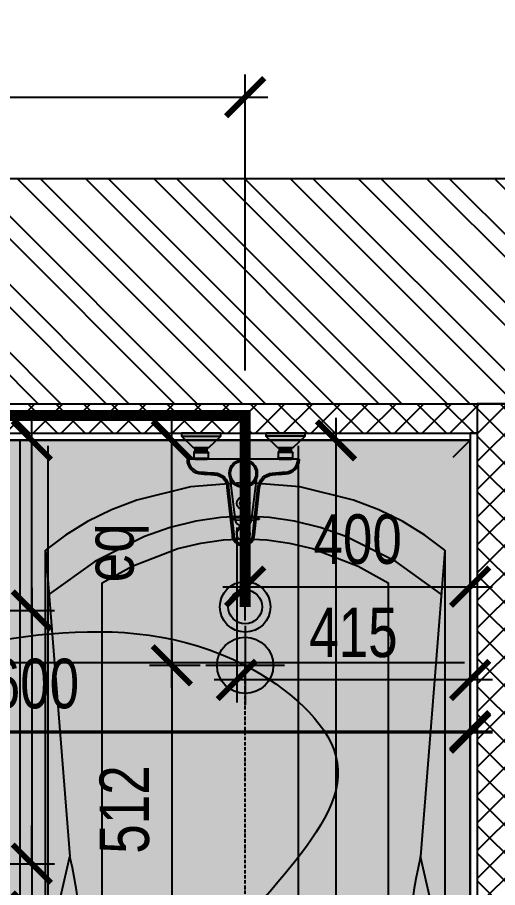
# Model space of a CAD drawing. Header units: metres. Extents: x -577923 to -19598, y 119734 to 247764.
# Drawn here: x -545257 to -544403, y 191328 to 192875 of the extents above; entities that cross this region are included whole.
import ezdxf

# ---------------------------------------------------------------- set-up
doc = ezdxf.new("R2010")
doc.units = ezdxf.units.M
doc.linetypes.add('ACAD_ISO10W100', pattern=[18, 12, -3, 0, -3])
for name, color, linetype in [('ceiling', 232, 'Continuous'), ('ceiling dim', 4, 'Continuous'), ('dim', 4, 'Continuous'), ('electricity', 61, 'Continuous'), ('floor', 172, 'Continuous'), ('floor hatch', 252, 'Continuous'), ('Gypsum_wall', 3, 'Continuous'), ('light', 230, 'Continuous'), ('sanit', 7, 'Continuous'), ('Sanitari', 144, 'Continuous'), ('wall', 5, 'Continuous')]:
    doc.layers.add(name, color=color, linetype=linetype)
doc.styles.add('KOTE', font='romrust.shx', dxfattribs={"width": 0.8})
doc.dimstyles.new('scale 40', dxfattribs={"dimscale": 40, "dimtxt": 2.2, "dimasz": 1.7, "dimexe": 1, "dimexo": 2, "dimgap": 1, "dimtad": 1, "dimdec": 0, "dimzin": 9, "dimdsep": 46, "dimtxsty": 'KOTE', "dimblk": 'ARCHTICK', "dimcen": 0, "dimdle": 1, "dimclrd": 4, "dimclre": 4, "dimclrt": 3, "dimadec": 0, "dimazin": 0, "dimtfac": 0.6666666666666667, "dimtdec": 0, "dimtix": 1, "dimtmove": 2, "dimatfit": 0, "dimfxl": 1, "dimtvp": 1, "dimtolj": 1, "dimarcsym": 0})
pattern_1 = [(45, (0, 0), (-24.69570433294017, 24.69570433294017), []), (135, (0, 0), (-24.69570433294017, -24.69570433294017), [])]

# ---------------------------------------------------------------- blocks, each defined once
blk = doc.blocks.new('Hansgrohe top')
h = blk.add_hatch(color=254)
edge = h.paths.add_edge_path()
edge.add_line((7.275957614183426e-12, -46.00000000001455), (-63.99999999999272, -46.00000000001455))
edge.add_line((-63.99999999999272, -46.00000000001455), (-61.99999999999272, -44.00000000001455))
edge.add_line((-61.99999999999272, -44.00000000001455), (-61.99999999999272, -34.00000000001455))
edge.add_line((-61.99999999999272, -34.00000000001455), (-63.99999999999272, -32.00000000001455))
edge.add_line((-63.99999999999272, -32.00000000001455), (-63.99999999999272, -25.00000000001455))
edge.add_line((-63.99999999999272, -25.00000000001455), (-60.99999999999272, -25.00000000001455))
edge.add_line((-60.99999999999272, -25.00000000001455), (-39.99999999999272, -5.000000000014552))
edge.add_line((-39.99999999999272, -5.000000000014552), (-39.99999999999272, -1.455191522836685e-11))
edge.add_line((-39.99999999999272, -1.455191522836685e-11), (-109.9999999999927, -1.455191522836685e-11))
edge.add_line((-109.9999999999927, -1.455191522836685e-11), (-109.9999999999927, -5.000000000014552))
edge.add_line((-109.9999999999927, -5.000000000014552), (-88.99999999999272, -25.00000000001455))
edge.add_line((-88.99999999999272, -25.00000000001455), (-85.99999999998545, -25.0000000000291))
edge.add_line((-85.99999999998545, -25.0000000000291), (-85.99999999999272, -32.00000000001455))
edge.add_line((-85.99999999999272, -32.00000000001455), (-87.99999999999272, -34.00000000001455))
edge.add_line((-87.99999999999272, -34.00000000001455), (-87.99999999999272, -44.00000000001455))
edge.add_line((-87.99999999999272, -44.00000000001455), (-85.99999999999272, -46.00000000001455))
edge.add_line((-85.99999999999272, -46.00000000001455), (-98.99999999999272, -46.00000000001455))
edge.add_line((-98.99999999999272, -46.00000000001455), (-99.99999999999272, -47.00000000001455))
edge.add_arc((-75.00061614810693, -47.00061614812876), 24.99938385947875, 179.9985878577368, 270.0014121422632)
edge.add_arc((-503.9137034248815, -6403.746986705652), 6346.257705816994, 85.91654137337918, 86.12469372123053, ccw=False)
edge.add_arc((-52.00070323576074, -96.60070323577384), 23.00070324650401, 0.0017517916843985404, 89.99824820831572, ccw=False)
edge.add_line((-29.00000000000728, -96.60000000002037), (-19.99999999999272, -180.3147000000172))
edge.add_arc((7.275957614183426e-12, -179.9974448881258), 20.00251611188006, 180.9087927265302, 359.0912072734698)
edge.add_line((20.00000000000728, -180.3147000000172), (28.99999999999272, -96.60000000002037))
edge.add_arc((54.7705391308416, -99.37053913086925), 25.91903883577047, 96.136186491469, 173.8638135085309, ccw=False)
edge.add_arc((465.703780028883, -5854.479337897836), 5795.663614888641, 93.86541892116912, 94.09334598421111, ccw=False)
edge.add_arc((74.17833585395175, -46.17833585379643), 25.83473381416963, 271.8225784139141, 358.1774215854022)
edge.add_line((100.0000000001601, -47.00000000016007), (99.00000000000728, -46.00000000001455))
edge.add_line((99.00000000000728, -46.00000000001455), (86.00000000000728, -46.00000000001455))
edge.add_line((86.00000000000728, -46.00000000001455), (88.00000000000728, -44.00000000001455))
edge.add_line((88.00000000000728, -44.00000000001455), (88.00000000000728, -34.00000000001455))
edge.add_line((88.00000000000728, -34.00000000001455), (86.00000000000728, -32.00000000001455))
edge.add_line((86.00000000000728, -32.00000000001455), (86.00000000000728, -25.00000000001455))
edge.add_line((86.00000000000728, -25.00000000001455), (89.00000000000728, -25.00000000001455))
edge.add_line((89.00000000000728, -25.00000000001455), (109.9999999999927, -4.999999999985448))
edge.add_line((109.9999999999927, -4.999999999985448), (110.0000000000073, -1.455191522836685e-11))
edge.add_line((110.0000000000073, -1.455191522836685e-11), (40.00000000000728, -1.455191522836685e-11))
edge.add_line((40.00000000000728, -1.455191522836685e-11), (40.00000000000728, -5.000000000014552))
edge.add_line((40.00000000000728, -5.000000000014552), (60.99999999999272, -24.99999999998545))
edge.add_line((60.99999999999272, -24.99999999998545), (64.00000000000728, -25.00000000001455))
edge.add_line((64.00000000000728, -25.00000000001455), (64.00000000000728, -32.00000000001455))
edge.add_line((64.00000000000728, -32.00000000001455), (62.00000000000728, -34.00000000001455))
edge.add_line((62.00000000000728, -34.00000000001455), (62.00000000000728, -44.00000000001455))
edge.add_line((62.00000000000728, -44.00000000001455), (64.00000000000728, -46.00000000001455))
edge.add_line((64.00000000000728, -46.00000000001455), (7.275957614183426e-12, -46.00000000001455))
at = {"color": 0}
for p, q in [((-109.9999999999927, -5.000000000014552), (-39.99999999999272, -5.000000000014552)), ((110.0000000000073, -5.000000000014552), (40.00000000000728, -5.000000000014552)), ((-85.99999999998545, -25.0000000000291), (-63.99999999999272, -25.0000000000291)), ((-85.59999999999127, -32.00000000001455), (-85.59999999999127, -25.00000000001455, 26.2)), ((-84.49999999999272, -32.00000000001455), (-84.49999999999272, -25.00000000001455, 26.2)), ((-82.79999999998836, -32.00000000001455), (-82.79999999998836, -25.00000000001455, 26.2)), ((-80.49999999999272, -32.00000000001455), (-80.49999999999272, -25.00000000001455, 26.2)), ((-77.79999999998836, -32.00000000001455), (-77.79999999998836, -25.00000000001455, 26.2)), ((-74.99999999999272, -32.00000000005821), (-74.99999999999272, -25.00000000005821, 26.2)), ((-72.20000000001164, -32.00000000001455), (-72.20000000001164, -25.00000000001455, 26.2)), ((-69.50000000000728, -32.00000000001455), (-69.50000000000728, -25.00000000001455, 26.2)), ((-67.20000000001164, -32.00000000001455), (-67.20000000001164, -25.00000000001455, 26.2)), ((-65.50000000000728, -32.00000000001455), (-65.50000000000728, -25.00000000001455, 26.2)), ((-64.40000000000873, -32.00000000001455), (-64.40000000000873, -25.00000000001455, 26.2)), ((64.00000000000728, -25.00000000001455), (86.00000000000728, -25.00000000001455)), ((64.40000000000873, -32.00000000001455), (64.40000000000873, -25.00000000001455, 26.2)), ((65.50000000000728, -32.00000000001455), (65.50000000000728, -25.00000000001455, 26.2)), ((67.20000000001164, -32.00000000001455), (67.20000000001164, -25.00000000001455, 26.2)), ((69.50000000000728, -32.00000000001455), (69.50000000000728, -25.00000000001455, 26.2)), ((72.20000000001164, -32.00000000001455), (72.20000000001164, -25.00000000001455, 26.2)), ((74.99999999999272, -32.00000000005821), (74.99999999999272, -25.00000000005821, 26.2)), ((77.79999999998836, -32.00000000001455), (77.79999999998836, -25.00000000001455, 26.2)), ((80.49999999999272, -32.00000000001455), (80.49999999999272, -25.00000000001455, 26.2)), ((82.79999999998836, -32.00000000001455), (82.79999999998836, -25.00000000001455, 26.2)), ((84.49999999999272, -32.00000000001455), (84.49999999999272, -25.00000000001455, 26.2)), ((85.59999999999127, -32.00000000001455), (85.59999999999127, -25.00000000001455, 26.2)), ((-87.99999999999272, -33.99999999992724), (-61.99999999999272, -33.99999999992724)), ((-87.49999999999272, -33.99999999992724), (-87.99999999999272, -35.8660254037095)), ((-87.49999999999272, -44.00000000001455), (-87.99999999999272, -42.13397459623229)), ((-87.99999999999272, -44.00000000001455), (-61.99999999999272, -44.00000000001455)), ((-85.59999999999127, -32.00000000001455), (-87.49999999998545, -34.00000000001455, 19.31721973305628)), ((-85.59999999999127, -46.00000000001455), (-87.49999999998545, -44.00000000001455, 19.31721973305628)), ((-84.49999999999272, -32.00000000001455), (-86.2999999999738, -34, 15.21100405209363)), ((-84.49999999999272, -46.00000000001455), (-86.2999999999738, -44.0000000000291, 15.21100405209363)), ((-85.99999999999272, -32.00000000001455), (-63.99999999999272, -32.00000000001455)), ((-85.99999999999272, -46.00000000001455), (-63.99999999999272, -46.00000000001455)), ((-82.79999999998836, -32.00000000001455), (-84.19999999998254, -34.00000000001455, 9.476348875375148)), ((-82.79999999998836, -46.00000000001455), (-84.19999999998254, -44.00000000001455, 9.476348875375148)), ((-80.49999999999272, -32.00000000001455), (-81.49999999999272, -34.00000000001455, 9.476263673910275)), ((-80.49999999999272, -46.00000000001455), (-81.49999999999272, -44.00000000001455, 9.476263673910275)), ((-77.79999999998836, -32.00000000001455), (-78.40000000000146, -34.00000000001455, 9.638205168207017)), ((-77.79999999998836, -46.00000000001455), (-78.40000000000146, -44.00000000001455, 9.638205168207017)), ((-74.99999999999272, -32.00000000001455), (-75, -34.00000000001455)), ((-74.99999999999272, -46.00000000001455), (-75, -44.00000000001455)), ((-72.20000000001164, -32.00000000001455), (-71.59999999999854, -34.00000000001455, 9.638205168207017)), ((-72.20000000001164, -46.00000000001455), (-71.59999999999854, -44.00000000001455, 9.638205168207017)), ((-69.50000000000728, -32.00000000001455), (-68.50000000000728, -34.00000000001455, 9.476263673910275)), ((-69.50000000000728, -46.00000000001455), (-68.50000000000728, -44.00000000001455, 9.476263673910275)), ((-67.20000000001164, -32.00000000001455), (-65.80000000001746, -34.00000000001455, 9.476348875375148)), ((-67.20000000001164, -46.00000000001455), (-65.80000000001746, -44.00000000001455, 9.476348875375148)), ((-65.50000000000728, -32.00000000001455), (-63.70000000002619, -34, 15.21100405209363)), ((-65.50000000000728, -46.00000000001455), (-63.70000000002619, -44.0000000000291, 15.21100405209363)), ((-64.40000000000873, -32.00000000001455), (-62.50000000001455, -34.00000000001455, 19.31721973305628)), ((-64.40000000000873, -46.00000000001455), (-62.50000000001455, -44.00000000001455, 19.31721973305628)), ((-62.50000000000728, -33.99999999992724), (-62.00000000000728, -35.8660254037095)), ((-62.50000000000728, -44.00000000001455), (-62.00000000000728, -42.13397459623229)), ((87.99999999999272, -33.99999999992724), (61.99999999999272, -33.99999999992724)), ((62.50000000000728, -33.99999999992724), (62.00000000000728, -35.8660254037095)), ((62.50000000000728, -44.00000000001455), (62.00000000000728, -42.13397459623229)), ((87.99999999999272, -44.00000000001455), (61.99999999999272, -44.00000000001455)), ((64.40000000000873, -32.00000000001455), (62.50000000001455, -34.00000000001455, 19.31721973305628)), ((64.40000000000873, -46.00000000001455), (62.50000000001455, -44.00000000001455, 19.31721973305628)), ((65.50000000000728, -32.00000000001455), (63.70000000002619, -34, 15.21100405209363)), ((65.50000000000728, -46.00000000001455), (63.70000000002619, -44.0000000000291, 15.21100405209363)), ((85.99999999999272, -32.00000000001455), (63.99999999999272, -32.00000000001455)), ((64.00000000000728, -46.00000000001455), (86.00000000000728, -46.00000000001455)), ((67.20000000001164, -32.00000000001455), (65.80000000001746, -34.00000000001455, 9.476348875375148)), ((67.20000000001164, -46.00000000001455), (65.80000000001746, -44.00000000001455, 9.476348875375148)), ((69.50000000000728, -32.00000000001455), (68.50000000000728, -34.00000000001455, 9.476263673910275)), ((69.50000000000728, -46.00000000001455), (68.50000000000728, -44.00000000001455, 9.476263673910275)), ((72.20000000001164, -32.00000000001455), (71.59999999999854, -34.00000000001455, 9.638205168207017)), ((72.20000000001164, -46.00000000001455), (71.59999999999854, -44.00000000001455, 9.638205168207017)), ((74.99999999999272, -32.00000000001455), (75, -34.00000000001455)), ((74.99999999999272, -46.00000000001455), (75, -44.00000000001455)), ((77.79999999998836, -32.00000000001455), (78.40000000000146, -34.00000000001455, 9.638205168207017)), ((77.79999999998836, -46.00000000001455), (78.40000000000146, -44.00000000001455, 9.638205168207017)), ((80.49999999999272, -32.00000000001455), (81.49999999999272, -34.00000000001455, 9.476263673910275)), ((80.49999999999272, -46.00000000001455), (81.49999999999272, -44.00000000001455, 9.476263673910275)), ((82.79999999998836, -32.00000000001455), (84.19999999998254, -34.00000000001455, 9.476348875375148)), ((82.79999999998836, -46.00000000001455), (84.19999999998254, -44.00000000001455, 9.476348875375148)), ((84.49999999999272, -32.00000000001455), (86.2999999999738, -34, 15.21100405209363)), ((84.49999999999272, -46.00000000001455), (86.2999999999738, -44.0000000000291, 15.21100405209363)), ((85.59999999999127, -32.00000000001455), (87.49999999998545, -34.00000000001455, 19.31721973305628)), ((85.59999999999127, -46.00000000001455), (87.49999999998545, -44.00000000001455, 19.31721973305628)), ((87.49999999999272, -33.99999999992724), (87.99999999999272, -35.8660254037095)), ((87.49999999999272, -44.00000000001455), (87.99999999999272, -42.13397459623229))]:
    blk.add_line(p, q, dxfattribs=at)
blk.add_lwpolyline([(7.275957614183426e-12, -46.00000000001455), (-63.99999999999272, -46.00000000001455), (-61.99999999999272, -44.00000000001455), (-61.99999999999272, -34.00000000001455), (-63.99999999999272, -32.00000000001455), (-63.99999999999272, -25.00000000001455), (-60.99999999999272, -25.00000000001455), (-39.99999999999272, -5.000000000014552), (-39.99999999999272, -1.455191522836685e-11), (-109.9999999999927, -1.455191522836685e-11), (-109.9999999999927, -5.000000000014552), (-88.99999999999272, -25.00000000001455), (-85.99999999998545, -25.0000000000291), (-85.99999999999272, -32.00000000001455), (-87.99999999999272, -34.00000000001455), (-87.99999999999272, -44.00000000001455), (-85.99999999999272, -46.00000000001455), (-98.99999999999272, -46.00000000001455), (-99.99999999999272, -47.00000000001455, 0.4142280000509723), (-74.99999999999272, -72.00000000001455, -0.0009082362036731672), (-52.00000000000728, -73.60000000002037, -0.41419565233991), (-29.00000000000728, -96.60000000002037), (-19.99999999999272, -180.3147000000172, 0.9842630499994321), (20.00000000000728, -180.3147000000172), (28.99999999999272, -96.60000000002037, -0.3527816514575568), (51.99999999999272, -73.60000000002037, -0.00099451975400359), (75.00000000000728, -72.00000000001455, 0.3957001059149299), (100.0000000001601, -47.00000000016007), (99.00000000000728, -46.00000000001455), (86.00000000000728, -46.00000000001455), (88.00000000000728, -44.00000000001455), (88.00000000000728, -34.00000000001455), (86.00000000000728, -32.00000000001455), (86.00000000000728, -25.00000000001455), (89.00000000000728, -25.00000000001455), (109.9999999999927, -4.999999999985448), (110.0000000000073, -1.455191522836685e-11), (40.00000000000728, -1.455191522836685e-11), (40.00000000000728, -5.000000000014552), (60.99999999999272, -24.99999999998545), (64.00000000000728, -25.00000000001455), (64.00000000000728, -32.00000000001455), (62.00000000000728, -34.00000000001455), (62.00000000000728, -44.00000000001455), (64.00000000000728, -46.00000000001455), (7.275957614183426e-12, -46.00000000001455)], format="xyb", dxfattribs=at)
at = {"color": 40}
blk.add_lwpolyline([(-96.90895598502539, -46.00000000001455, 0.4309314408558651), (-74.90179522841936, -68.9997780554113, -0.0009082816211545122), (-51.88974572135339, -70.60023674489639, -0.4110919499884113), (-26.00053283258603, -96.43424507806776), (-17.0019537670596, -180.1357280664379, 0.9918997054362307), (17.00195376707416, -180.1357280664379), (26.01718810321472, -96.2793238574668, -0.3533158347341899), (51.73395848485234, -70.61136693894514, -0.000999140394778317), (74.85277982959815, -69.00310734631785, 0.4128896529231647), (96.83806400347385, -46.00000000001455)], format="xyb", dxfattribs=at)
at = {"color": 0, "elevation": 69.34030000000075}
blk.add_lwpolyline([(-23.83989389568887, -78.85224777339317), (-15.09999999998399, -150.1177999999927, 1.022582781447925), (15.10000000000582, -150.1178000000073), (23.82226191326481, -78.99312731302052)], format="xyb", dxfattribs=at)
at = {"color": 0}
for centre, radius in [((7.275957614183426e-12, -71.32500000001164, 69.34030000000075), 25), ((7.275957614183426e-12, -71.32500000001164, 69.34030000000075), 22.5), ((7.275957614183426e-12, -124.3109500000137, 69.3403), 6.18)]:
    blk.add_circle(centre, radius, dxfattribs=at)
at = {"color": 40}
for centre, radius in [((7.275957614183426e-12, -124.3109500000137, 69.3403), 11.5), ((7.275957614183426e-12, -179.1729150000174, 7.670300000000001), 11.71199494054176)]:
    blk.add_circle(centre, radius, dxfattribs=at)
blk.add_arc((3.637978807091713e-11, -177.3022947574354, 7.670316441585335), 12.32055937727815, 336.8457694658383, 203.1542305341617, dxfattribs=at)
blk = doc.blocks.new('_ArchTick')
at = {"color": 0, "linetype": 'ByBlock', "const_width": 0.15}
blk.add_lwpolyline([(-0.5, -0.5), (0.5, 0.5)], dxfattribs=at)
blk = doc.blocks.new('*D616')
at = {"layer": 'Defpoints', "color": 0, "transparency": 16777216}
for p in [(-544451.7299427688, 192123.2734078206), (-546931.780449108, 191823.273407822), (-544451.7299427688, 191603.7154609665)]:
    blk.add_point(p, dxfattribs=at)
at = {"layer": 'dim', "color": 4, "lineweight": -2, "transparency": 16777216}
for p, q in [((-544451.7299427688, 192043.2734078206), (-544451.7299427688, 191563.7154609665)), ((-546931.780449108, 191743.273407822), (-546931.780449108, 191563.7154609665)), ((-546971.780449108, 191603.7154609665), (-544411.7299427688, 191603.7154609665))]:
    blk.add_line(p, q, dxfattribs=at)
at = {"layer": 'dim', "color": 4, "lineweight": -2, "transparency": 16777216, "xscale": 68, "yscale": 68, "zscale": 68, "rotation": 180}
blk.add_blockref('_ArchTick', (-546931.780449108, 191603.7154609665), dxfattribs=at)
at = {"layer": 'dim', "color": 4, "lineweight": -2, "transparency": 16777216, "xscale": 68, "yscale": 68, "zscale": 68}
blk.add_blockref('_ArchTick', (-544451.7299427688, 191603.7154609665), dxfattribs=at)
at = {"layer": 'dim', "color": 3, "transparency": 16777216, "insert": (-545691.7551959384, 191687.7154609665), "char_height": 88, "attachment_point": 5, "style": 'KOTE'}
blk.add_mtext('\\A1;2480', dxfattribs=at)
blk = doc.blocks.new('*D617')
at = {"layer": 'Defpoints', "color": 0, "transparency": 16777216}
for p in [(-544451.7299427688, 192123.2734078206), (-544690.2788492786, 190298.2734078205), (-544451.7299427688, 190298.2734078205)]:
    blk.add_point(p, dxfattribs=at)
at = {"layer": 'dim', "color": 4, "lineweight": -2, "transparency": 16777216}
for p, q in [((-544690.2788492786, 192163.2734078206), (-544690.2788492786, 190258.2734078205)), ((-544531.7299427688, 192123.2734078206), (-544730.2788492786, 192123.2734078206)), ((-544531.7299427688, 190298.2734078205), (-544730.2788492786, 190298.2734078205))]:
    blk.add_line(p, q, dxfattribs=at)
at = {"layer": 'dim', "color": 4, "lineweight": -2, "transparency": 16777216, "xscale": 68, "yscale": 68, "zscale": 68}
for p, rotation in [((-544690.2788492786, 192123.2734078206), 90), ((-544690.2788492786, 190298.2734078205), 270)]:
    blk.add_blockref('_ArchTick', p, dxfattribs=dict(at, rotation=rotation))
at = {"layer": 'dim', "color": 3, "transparency": 16777216, "insert": (-544774.2788492786, 191210.7734078205), "char_height": 88, "attachment_point": 5, "rotation": 90, "style": 'KOTE'}
blk.add_mtext('\\A1;1825', dxfattribs=at)
blk = doc.blocks.new('*D748')
at = {"layer": 'Defpoints', "color": 0, "transparency": 16777216}
for p in [(-546051.7299427688, 191878.5027478204), (-544451.7299427688, 191878.5027478204), (-544451.7299427688, 191606.3890773161)]:
    blk.add_point(p, dxfattribs=at)
at = {"layer": 'sanit', "color": 4, "lineweight": -2, "transparency": 16777216}
for p, q in [((-546051.7299427688, 191798.5027478204), (-546051.7299427688, 191566.3890773161)), ((-544451.7299427688, 191798.5027478204), (-544451.7299427688, 191566.3890773161)), ((-546091.7299427688, 191606.3890773161), (-544411.7299427688, 191606.3890773161))]:
    blk.add_line(p, q, dxfattribs=at)
at = {"layer": 'sanit', "color": 4, "lineweight": -2, "transparency": 16777216, "xscale": 68, "yscale": 68, "zscale": 68, "rotation": 180}
blk.add_blockref('_ArchTick', (-546051.7299427688, 191606.3890773161), dxfattribs=at)
at = {"layer": 'sanit', "color": 4, "lineweight": -2, "transparency": 16777216, "xscale": 68, "yscale": 68, "zscale": 68}
blk.add_blockref('_ArchTick', (-544451.7299427688, 191606.3890773161), dxfattribs=at)
at = {"layer": 'sanit', "color": 3, "transparency": 16777216, "insert": (-545251.7299427688, 191690.3890773161), "char_height": 88, "attachment_point": 5, "style": 'KOTE'}
blk.add_mtext('\\A1;1600', dxfattribs=at)
blk = doc.blocks.new('Ravak sonata 180')
at = {"layer": 'Gypsum_wall', "linetype": 'ByBlock'}
blk.add_hatch(color=254, dxfattribs=at).paths.add_polyline_path([(-1800, -400), (-1800, 400), (0, 400), (0, -400)])
at = {"color": 0}
for p, q in [((-1605, 355), (-195, 355)), ((-195, 355), (-740, 311.8664863476297)), ((-195, -355), (-740, -311.8664863476297)), ((-195, -355), (-1605, -355))]:
    blk.add_line(p, q, dxfattribs=at)
for points in [[(-1800, -400), (-1800, 400), (0, 400), (0, -400), (-1800, -400)], [(-273.7568029824179, -348.7668667217367), (-215.4290008153766, -267.5974019223358), (-171.1130250798305, -178.9166980131122), (-155.2615990517661, -133.3533663671988), (-143.9365556461271, -87.90029475349002), (-137.2061291533755, -43.23881789151346), (-135, 0), (-137.2061291533755, 43.23881789151346), (-143.9365556461271, 87.90029475349002), (-155.2615990517661, 133.3533663671988), (-171.1130250798305, 178.9166980131122), (-215.4290008153766, 267.5974019223358), (-273.7568029824179, 348.7668667217367)], [(-195, -355), (-168.4875922705978, -319.4592799317616), (-144.5568065161351, -280.234599456744), (-123.674127721577, -237.7867621741025), (-106.2313552665291, -192.6947067254223), (-82.72853405727074, -97.3259600995516), (-75, 0), (-82.72853405727074, 97.3259600995516), (-106.2313552665291, 192.6947067254223), (-123.674127721577, 237.7867621741025), (-144.5568065161351, 280.234599456744), (-168.4875922705978, 319.4592799317616), (-195, 355)], [(-1060, 311.8664863476297), (-982.6017595251324, 329.4399483486486), (-900, 335.5545635173621), (-817.3982404748676, 329.4399483486486), (-740, 311.8664863476297)], [(-139.7514776976313, 24.99999833895708), (-139.7208337951452, 24.99846549986978), (-139.6900546912802, 24.99383933129138), (-139.6591452410212, 24.98607880139025), (-139.6281104441732, 24.97514350659912), (-139.5656855300767, 24.94359041200369), (-139.5028228188166, 24.89887105429079), (-139.4395674498519, 24.84068932716036), (-139.3759667936247, 24.76876345564961), (-139.2479299396509, 24.58263254936901), (-138.9900302480673, 24.03497229362256), (-138.7328463696176, 23.24470586550888), (-137.7946956498781, 17.67766786861466), (-136.9841699871467, -1.661042915657163e-06), (-137.7946956498781, -17.67767119070049), (-138.7328463696176, -23.24470918759471), (-138.9900302480673, -24.03497561570839), (-139.2479299396509, -24.58263587145484), (-139.3759667936247, -24.76876677776454), (-139.4395674498519, -24.8406926492753), (-139.5028228188166, -24.89887437637663), (-139.5656855300767, -24.94359373411862), (-139.6281104441732, -24.97514682868496), (-139.6591452410212, -24.98608212347608), (-139.6900546912802, -24.99384265337721), (-139.7208337951452, -24.99846882198472), (-139.7514776976313, -25.00000166104292), (-139.7821216000011, -24.99846882198472), (-139.812900703866, -24.99384265337721), (-139.8438101541251, -24.98608212347608), (-139.8748449509731, -24.97514682868496), (-139.9372698650695, -24.94359373411862), (-140.000132576446, -24.89887437637663), (-140.0633879452944, -24.8406926492753), (-140.1269886015216, -24.76876677776454), (-140.2550254554953, -24.58263587145484), (-140.5129251470789, -24.03497561570839), (-140.7701090255287, -23.24470918759471), (-141.7082597452682, -17.67767119070049), (-142.5187854081159, -1.661042915657163e-06), (-141.7082597452682, 17.67766786861466), (-140.7701090255287, 23.24470586550888), (-140.5129251470789, 24.03497229362256), (-140.2550254554953, 24.58263254936901), (-140.1269886015216, 24.76876345564961), (-140.0633879452944, 24.84068932716036), (-140.000132576446, 24.89887105429079), (-139.9372698650695, 24.94359041200369), (-139.8748449509731, 24.97514350659912), (-139.8438101541251, 24.98607880139025), (-139.812900703866, 24.99383933129138), (-139.7821216000011, 24.99846549986978), (-139.7514776976313, 24.99999833895708)], [(-1060, -311.8664863476297), (-982.6017595251324, -329.4399483486486), (-900, -335.5545635173621), (-817.3982404748676, -329.4399483486486), (-740, -311.8664863476297)]]:
    blk.add_lwpolyline(points, dxfattribs=at)
blk.add_lwpolyline([(-1411.586146265618, -254, -0.2994648073760426), (-1549.336976026418, -163.3692588819249), (-1569.039207434049, -108.5097541546565), (-1578.014727202244, -71.1983402329206), (-1583.289844977553, -34.8498827664298), (-1584.999860401265, -0.0001329920487478375), (-1583.289885321516, 34.85026879029465), (-1578.014655010193, 71.19805588322924), (-1569.039246682078, 108.5098832693475), (-1549.337039034814, 163.3690459841164, -0.299465228408445), (-1411.58611751732, 254), (-253.3917182536097, 254), (-223.9538471918786, 201.0756182094337), (-192.5200428534299, 119.5694096497609), (-182.7033405626426, 78.74294071464101), (-176.895580633427, 38.69782167774974), (-175.000135737122, -0.0001317464048042893), (-176.8956196877407, -38.69743980467319), (-182.7032716367394, -78.74322098316043), (-192.520080867107, -119.5692822520505), (-223.9538462319179, -201.0755969942256), (-253.3917074634228, -254), (-1411.586146265618, -254)], format="xyb", dxfattribs=at)
for radius in [44.99999999999977, 29.99999999999977]:
    blk.add_circle((-296.000135737122, -0.0001317464048042893), radius, dxfattribs=at)
for centre, radius, start, end in [((-900, 958.1735652012867), 665.8174225539191, 256.095391619192, 283.9046083808081), ((-900, -958.1735652012867), 665.8174225539213, 76.09539161919191, 103.9046083808081)]:
    blk.add_arc(centre, radius, start, end, dxfattribs=at)
blk = doc.blocks.new('downlight')
at = {"color": 0}
for p, q in [((0, 10.5), (0, -10.5)), ((-10.5, 0), (10.5, 0))]:
    blk.add_line(p, q, dxfattribs=at)
blk.add_circle((0, 0), 7.5, dxfattribs=at)
blk = doc.blocks.new('*D833')
at = {"layer": 'Defpoints', "color": 0, "transparency": 16777216}
for p in [(-544866.7299427688, 192048.2734078206), (-544451.7299427688, 191985.9421120347), (-544866.7299427688, 191697.2741758728)]:
    blk.add_point(p, dxfattribs=at)
at = {"layer": 'sanit', "color": 4, "lineweight": -2, "transparency": 16777216}
for p, q in [((-544866.7299427688, 191968.2734078206), (-544866.7299427688, 191657.2741758728)), ((-544451.7299427688, 191905.9421120347), (-544451.7299427688, 191657.2741758728)), ((-544411.7299427688, 191697.2741758728), (-544906.7299427688, 191697.2741758728))]:
    blk.add_line(p, q, dxfattribs=at)
at = {"layer": 'sanit', "color": 4, "lineweight": -2, "transparency": 16777216, "xscale": 68, "yscale": 68, "zscale": 68, "rotation": 180}
blk.add_blockref('_ArchTick', (-544866.7299427688, 191697.2741758728), dxfattribs=at)
at = {"layer": 'sanit', "color": 4, "lineweight": -2, "transparency": 16777216, "xscale": 68, "yscale": 68, "zscale": 68}
blk.add_blockref('_ArchTick', (-544451.7299427688, 191697.2741758728), dxfattribs=at)
at = {"layer": 'sanit', "color": 3, "transparency": 16777216, "insert": (-544659.2299427688, 191781.2741758728), "char_height": 88, "attachment_point": 5, "style": 'KOTE'}
blk.add_mtext('\\A1;415', dxfattribs=at)
blk = doc.blocks.new('*D851')
at = {"layer": 'ceiling dim', "color": 4, "linetype": 'ByBlock', "lineweight": -2, "transparency": 16777216}
for p, q in [((-545231.0339338058, 191860.7734078214), (-545231.0339338058, 191330.7734078214)), ((-545391.7299427683, 191820.7734078214), (-545191.0339338058, 191820.7734078214)), ((-545391.7299427683, 191370.7734078214), (-545191.0339338058, 191370.7734078214))]:
    blk.add_line(p, q, dxfattribs=at)
at = {"layer": 'Defpoints', "color": 0, "linetype": 'ByBlock', "transparency": 16777216}
for p in [(-545471.7299427683, 191820.7734078214), (-545471.7299427683, 191370.7734078214), (-545231.0339338058, 191370.7734078214)]:
    blk.add_point(p, dxfattribs=at)
at = {"layer": 'ceiling dim', "color": 4, "linetype": 'ByBlock', "lineweight": -2, "transparency": 16777216, "xscale": 68, "yscale": 68, "zscale": 68}
for p, rotation in [((-545231.0339338058, 191820.7734078214), 90), ((-545231.0339338058, 191370.7734078214), 270)]:
    blk.add_blockref('_ArchTick', p, dxfattribs=dict(at, rotation=rotation))
at = {"layer": 'ceiling dim', "color": 3, "linetype": 'ByBlock', "transparency": 16777216, "insert": (-545315.0339338058, 191595.7734078213), "char_height": 88, "attachment_point": 5, "rotation": 90, "style": 'KOTE'}
blk.add_mtext('\\A1;450', dxfattribs=at)
blk = doc.blocks.new('*D852')
at = {"layer": 'ceiling dim', "color": 4, "linetype": 'ByBlock', "lineweight": -2, "transparency": 16777216}
for p, q in [((-545231.0339338058, 191370.7734078214), (-545231.0339338058, 191438.7734078214)), ((-545391.7299427683, 191370.7734078214), (-545191.0339338058, 191370.7734078214)), ((-545231.0339338058, 191370.7734078214), (-545231.0339338058, 191285.7734078214)), ((-545391.7299427683, 191285.7734078214), (-545191.0339338058, 191285.7734078214)), ((-545231.0339338058, 191285.7734078214), (-545231.0339338058, 191217.7734078214))]:
    blk.add_line(p, q, dxfattribs=at)
at = {"layer": 'Defpoints', "color": 0, "linetype": 'ByBlock', "transparency": 16777216}
for p in [(-545471.7299427683, 191370.7734078214), (-545471.7299427683, 191285.7734078214), (-545231.0339338058, 191285.7734078214)]:
    blk.add_point(p, dxfattribs=at)
at = {"layer": 'ceiling dim', "color": 4, "linetype": 'ByBlock', "lineweight": -2, "transparency": 16777216, "xscale": 68, "yscale": 68, "zscale": 68}
for p, rotation in [((-545231.0339338058, 191370.7734078214), 270), ((-545231.0339338058, 191285.7734078214), 90)]:
    blk.add_blockref('_ArchTick', p, dxfattribs=dict(at, rotation=rotation))
at = {"layer": 'ceiling dim', "color": 3, "linetype": 'ByBlock', "transparency": 16777216, "insert": (-545315.0339338058, 191328.2734078213), "char_height": 88, "attachment_point": 5, "rotation": 90, "style": 'KOTE'}
blk.add_mtext('\\A1;85', dxfattribs=at)
blk = doc.blocks.new('*D856')
at = {"layer": 'ceiling dim', "color": 4, "linetype": 'ByBlock', "lineweight": -2, "transparency": 16777216}
for p, q in [((-545231.0339338058, 191780.7734078214), (-545231.0339338058, 192163.2722179211)), ((-545250.3767131026, 192123.2722179211), (-545191.0339338058, 192123.2722179211)), ((-545391.7299427683, 191820.7734078214), (-545191.0339338058, 191820.7734078214))]:
    blk.add_line(p, q, dxfattribs=at)
at = {"layer": 'Defpoints', "color": 0, "linetype": 'ByBlock', "transparency": 16777216}
for p in [(-545330.3767131026, 192123.2722179211), (-545231.0339338058, 192123.2722179211), (-545471.7299427683, 191820.7734078214)]:
    blk.add_point(p, dxfattribs=at)
at = {"layer": 'ceiling dim', "color": 4, "linetype": 'ByBlock', "lineweight": -2, "transparency": 16777216, "xscale": 68, "yscale": 68, "zscale": 68}
for p, rotation in [((-545231.0339338058, 192123.2722179211), 90), ((-545231.0339338058, 191820.7734078214), 270)]:
    blk.add_blockref('_ArchTick', p, dxfattribs=dict(at, rotation=rotation))
at = {"layer": 'ceiling dim', "color": 3, "linetype": 'ByBlock', "transparency": 16777216, "insert": (-545315.0339338058, 191972.0228128711), "char_height": 88, "attachment_point": 5, "rotation": 90, "style": 'KOTE'}
blk.add_mtext('\\A1;300', dxfattribs=at)
blk = doc.blocks.new('*D860')
at = {"layer": 'ceiling dim', "color": 4, "linetype": 'ByBlock', "lineweight": -2, "transparency": 16777216}
for p, q in [((-544851.7299427689, 191803.2728661239), (-544851.7299427689, 191903.0857561661)), ((-544451.7299427688, 191653.2733218588), (-544451.7299427688, 191903.0857561661)), ((-544891.7299427689, 191863.0857561661), (-544411.7299427688, 191863.0857561661))]:
    blk.add_line(p, q, dxfattribs=at)
at = {"layer": 'Defpoints', "color": 0, "linetype": 'ByBlock', "transparency": 16777216}
for p in [(-544451.7299427688, 191863.0857561661), (-544851.7299427689, 191723.2728661239), (-544451.7299427688, 191573.2733218588)]:
    blk.add_point(p, dxfattribs=at)
at = {"layer": 'ceiling dim', "color": 4, "linetype": 'ByBlock', "lineweight": -2, "transparency": 16777216, "xscale": 68, "yscale": 68, "zscale": 68, "rotation": 180}
blk.add_blockref('_ArchTick', (-544851.7299427689, 191863.0857561661), dxfattribs=at)
at = {"layer": 'ceiling dim', "color": 4, "linetype": 'ByBlock', "lineweight": -2, "transparency": 16777216, "xscale": 68, "yscale": 68, "zscale": 68}
blk.add_blockref('_ArchTick', (-544451.7299427688, 191863.0857561661), dxfattribs=at)
at = {"layer": 'ceiling dim', "color": 3, "linetype": 'ByBlock', "transparency": 16777216, "insert": (-544651.7299427688, 191947.0857561661), "char_height": 88, "attachment_point": 5, "style": 'KOTE'}
blk.add_mtext('\\A1;400', dxfattribs=at)
blk = doc.blocks.new('*D996')
at = {"layer": 'ceiling dim', "color": 4, "linetype": 'ByBlock', "lineweight": -2, "transparency": 16777216}
for p, q in [((-544982.0890078265, 191683.2728661239), (-544982.0890078265, 192163.2728661218)), ((-544931.7316694262, 192123.2728661218), (-545022.0890078265, 192123.2728661218)), ((-544931.7316694262, 191723.2728661239), (-545022.0890078265, 191723.2728661239))]:
    blk.add_line(p, q, dxfattribs=at)
at = {"layer": 'Defpoints', "color": 0, "linetype": 'ByBlock', "transparency": 16777216}
for p in [(-544982.0890078265, 192123.2728661218), (-544851.7316694262, 192123.2728661218), (-544851.7316694262, 191723.2728661239)]:
    blk.add_point(p, dxfattribs=at)
at = {"layer": 'ceiling dim', "color": 4, "linetype": 'ByBlock', "lineweight": -2, "transparency": 16777216, "xscale": 68, "yscale": 68, "zscale": 68}
for p, rotation in [((-544982.0890078265, 192123.2728661218), 90), ((-544982.0890078265, 191723.2728661239), 270)]:
    blk.add_blockref('_ArchTick', p, dxfattribs=dict(at, rotation=rotation))
at = {"layer": 'ceiling dim', "color": 3, "linetype": 'ByBlock', "transparency": 16777216, "insert": (-545080.7556744931, 191923.2728661228), "char_height": 88, "attachment_point": 5, "rotation": 90, "style": 'KOTE'}
blk.add_mtext('\\A1;eq', dxfattribs=at)
blk = doc.blocks.new('*D997')
at = {"layer": 'ceiling dim', "color": 4, "linetype": 'ByBlock', "lineweight": -2, "transparency": 16777216}
for p, q in [((-544982.0890078265, 191763.2728661239), (-544982.0890078265, 191170.7731369722)), ((-544931.7299427689, 191723.2728661239), (-545022.0890078265, 191723.2728661239)), ((-544931.7309753777, 191210.7731369722), (-545022.0890078265, 191210.7731369722))]:
    blk.add_line(p, q, dxfattribs=at)
at = {"layer": 'Defpoints', "color": 0, "linetype": 'ByBlock', "transparency": 16777216}
for p in [(-544851.7299427689, 191723.2728661239), (-544982.0890078265, 191210.7731369722), (-544851.7309753777, 191210.7731369722)]:
    blk.add_point(p, dxfattribs=at)
at = {"layer": 'ceiling dim', "color": 4, "linetype": 'ByBlock', "lineweight": -2, "transparency": 16777216, "xscale": 68, "yscale": 68, "zscale": 68}
for p, rotation in [((-544982.0890078265, 191723.2728661239), 90), ((-544982.0890078265, 191210.7731369722), 270)]:
    blk.add_blockref('_ArchTick', p, dxfattribs=dict(at, rotation=rotation))
at = {"layer": 'ceiling dim', "color": 3, "linetype": 'ByBlock', "transparency": 16777216, "insert": (-545066.0890078265, 191467.023001548), "char_height": 88, "attachment_point": 5, "rotation": 90, "style": 'KOTE'}
blk.add_mtext('\\A1;512', dxfattribs=at)
blk = doc.blocks.new('*D1189')
at = {"layer": 'Defpoints', "color": 0, "transparency": 16777216}
for p in [(-544851.7298110223, 192733.1773291603), (-546943.9864519963, 192167.3047969831), (-544851.7298110223, 192167.3047969831)]:
    blk.add_point(p, dxfattribs=at)
at = {"layer": 'sanit', "color": 4, "lineweight": -2, "transparency": 16777216}
for p, q in [((-546943.9864519963, 192247.3047969831), (-546943.9864519963, 192773.1773291603)), ((-544851.7298110223, 192247.3047969831), (-544851.7298110223, 192773.1773291603)), ((-546983.9864519963, 192733.1773291603), (-544811.7298110223, 192733.1773291603))]:
    blk.add_line(p, q, dxfattribs=at)
at = {"layer": 'sanit', "color": 4, "lineweight": -2, "transparency": 16777216, "xscale": 68, "yscale": 68, "zscale": 68, "rotation": 180}
blk.add_blockref('_ArchTick', (-546943.9864519963, 192733.1773291603), dxfattribs=at)
at = {"layer": 'sanit', "color": 4, "lineweight": -2, "transparency": 16777216, "xscale": 68, "yscale": 68, "zscale": 68}
blk.add_blockref('_ArchTick', (-544851.7298110223, 192733.1773291603), dxfattribs=at)
at = {"layer": 'sanit', "color": 3, "transparency": 16777216, "insert": (-545897.8581315093, 192817.1773291603), "char_height": 88, "attachment_point": 5, "style": 'KOTE'}
blk.add_mtext('\\A1;2090', dxfattribs=at)

msp = doc.modelspace()

# ---------------------------------------------------------------- hatches: boundary and pattern name
at = {"layer": 'ceiling', "linetype": 'ByBlock', "true_color": 0xa9bcb3}
h = msp.add_hatch(color=253, dxfattribs=at)
h.paths.add_polyline_path([(-545251.7299427688, 190298.2734078205), (-544451.7299427688, 190298.2734078205), (-544451.7299427688, 192123.2734078206), (-546931.7804496735, 192123.2700492344), (-546931.7804496735, 191823.2700492358), (-547521.8274095636, 191823.273407822), (-547521.8274095636, 190298.2734078208), (-546931.7769032242, 190298.2734078205), (-546931.7769032242, 189573.2734078205), (-545251.7299427688, 189573.2734078207)])
h.paths.add_polyline_path([(-546711.7769032248, 190750.7734078214), (-545471.7299427683, 190750.7734078214), (-545471.7299427683, 190300.7734078214), (-546711.7769032248, 190300.7734078214)], flags=16)
h.paths.add_polyline_path([(-546711.7769032248, 191285.7734078214), (-545471.7299427683, 191285.7734078214), (-545471.7299427683, 190835.7734078214), (-546711.7769032248, 190835.7734078214)], flags=16)
h.paths.add_polyline_path([(-545471.7299427683, 191820.7734078214), (-546711.7769032246, 191820.7734078214), (-546711.7769032246, 191370.7734078214), (-545471.7299427683, 191370.7734078214)], flags=16)
at = {"layer": 'floor hatch', "linetype": 'ByBlock', "true_color": 0xe9ece9}
msp.add_hatch(color=254, dxfattribs=at).paths.add_polyline_path([(-547571.8274095635, 189573.273407821), (-547571.8274095634, 190223.2734078212), (-546931.7769032242, 190223.2734078212), (-546931.7769032241, 190298.2734078203), (-547301.8274095636, 190298.2734078203), (-547301.8274095636, 191823.273407822), (-546931.7804491081, 191823.273407822), (-546931.767822878, 192123.2734078206), (-544451.7299427688, 192123.2734078206), (-544451.7299427688, 190298.2734078205), (-545251.7299427688, 190298.2734078205), (-545251.7299427688, 190223.2734078211), (-544451.7299427688, 190223.2734078205), (-544451.7299427687, 189573.2734078207), (-545751.7299427688, 189573.2734078202), (-545751.7299427688, 189553.273397617), (-546581.780449108, 189553.273397617), (-546581.780449108, 189573.2734078201)])
at = {"layer": 'Gypsum_wall'}
h = msp.add_hatch(dxfattribs=at)
h.set_pattern_fill('ANSI37', color=0, scale=11, style=0)
h.set_pattern_definition(pattern_1)
h.paths.add_polyline_path([(-544439.2299427688, 192135.7734078206), (-544439.2299427688, 192188.2734078206), (-547571.8274095636, 192188.2734078206), (-547571.8274095636, 192135.7734078206)])
h = msp.add_hatch(dxfattribs=at)
h.set_pattern_fill('ANSI37', color=256, scale=11, style=0)
h.set_pattern_definition(pattern_1)
h.paths.add_polyline_path([(-546944.2804491081, 192188.2734078206), (-546944.2804491081, 192135.7734078206), (-543814.6574954537, 192135.7734078206), (-543739.6580875719, 192135.7734078206), (-539579.6574954535, 192135.7734078206), (-539579.6574954535, 191940.7734078205), (-538999.6574954535, 191940.7734078205), (-538999.6574954535, 190815.7734078206), (-538872.1574954535, 190815.7734078205), (-538872.1574954535, 191978.2734078205), (-539542.1574954535, 191978.2734078205), (-539542.1574954535, 192188.2734078206)])
h = msp.add_hatch(dxfattribs=at)
h.set_pattern_fill('ANSI37', color=0, scale=11, style=0)
h.set_pattern_definition(pattern_1)
h.paths.add_polyline_path([(-545334.6574954535, 189485.7734078206), (-544364.2299427689, 189485.7734078208), (-544364.2299427688, 192188.2734078206), (-544439.2299427688, 192188.2734078206), (-544439.2299427688, 189560.7734078207), (-545369.6574954535, 189560.7734078206), (-545676.7299427687, 189560.7734078207), (-545676.7299427688, 189485.7734078202), (-545409.6574954535, 189485.7734078206), (-545409.6574954535, 189448.2734078209), (-545334.6574954536, 189448.2734078205)])
at = {"layer": 'wall'}
h = msp.add_hatch(dxfattribs=at)
h.set_pattern_fill('ANSI32', color=4, scale=9, angle=90, style=0)
h.set_pattern_definition([(135, (0, 0), (-60.6167288172168, -60.61672881721678), []), (135, (2.474470499514978e-15, 40.41117000000001), (-60.6167288172168, -60.61672881721678), [])])
h.paths.add_polyline_path([(-538872.1574954535, 190803.2734078205), (-538372.1574954534, 190803.2734078205), (-538372.1574954535, 192588.2734078206), (-554332.1574954535, 192588.2734078206), (-554332.1574954535, 192188.2734078206), (-539542.1574954535, 192188.2734078206), (-539542.1574954535, 192378.2734078205), (-538732.1574954535, 192378.2734078205), (-538732.1574954535, 191978.2734078205), (-538872.1574954535, 191978.2734078205)])

# ---------------------------------------------------------------- linework, layer by layer
at = {"layer": 'ceiling'}
msp.add_line((-544481.7299427688, 192093.2734078206), (-544451.7299427688, 192123.2734078206), dxfattribs=at)
msp.add_lwpolyline([(-545251.7299427688, 190298.2734078205), (-544451.7299427688, 190298.2734078205), (-544451.7299427688, 192123.2734078206), (-546931.7804496735, 192123.2700492344), (-546931.7804496735, 191823.2700492358), (-547521.8274095636, 191823.273407822), (-547521.8274095636, 190298.2734078208), (-546931.7769032242, 190298.2734078205), (-546931.7769032242, 190298.2734078205), (-546931.7769032242, 189573.2734078205), (-545251.7299427688, 189573.2734078207), (-545251.7299427688, 190298.2734078205)], dxfattribs=at)
at = {"layer": 'electricity', "color": 53, "true_color": 0xdec33b}
msp.add_spline([(-546515.6028622368, 189220.9417393272), (-545519.3248434261, 189840.868308478), (-545614.2299408377, 189935.7734058896), (-546022.0642001707, 189826.4945454556), (-546569.2769032243, 189935.7734078204), (-546965.8170909162, 190464.7985078157), (-547226.8269098081, 190598.273493784), (-546981.6425281565, 191219.1300752144), (-547226.828297905, 191523.2733218588), (-546476.864004558, 191724.2256486133), (-545537.1263057583, 191724.2256486133), (-544851.7316694262, 191723.2728661239), (-544690.3496673942, 191561.8908640918), (-544927.6497528258, 191150.8750594837), (-544851.7302813292, 190698.2734078205)], degree=3, dxfattribs=at)
at = {"layer": 'floor', "linetype": 'ByBlock'}
msp.add_lwpolyline([(-547571.8274095635, 189573.273407821), (-547571.8274095634, 190223.2734078212), (-546931.7769032242, 190223.2734078212), (-546931.7769032241, 190298.2734078203), (-547301.8274095636, 190298.2734078203), (-547301.8274095636, 191823.273407822), (-546931.7804491081, 191823.273407822), (-546931.767822878, 192123.2734078206), (-544451.7299427688, 192123.2734078206), (-544451.7299427688, 190298.2734078205), (-545251.7299427688, 190298.2734078205), (-545251.7299427688, 190223.2734078211), (-544451.7299427688, 190223.2734078205), (-544451.7299427687, 189573.2734078207), (-545751.7299427688, 189573.2734078202), (-545751.7299427688, 189553.273397617), (-546581.780449108, 189553.273397617), (-546581.780449108, 189573.2734078201), (-547571.8274095635, 189573.273407821)], dxfattribs=at)
at = {"layer": 'floor hatch', "color": 8, "linetype": 'ByBlock'}
for p, q in [((-545201.7534229964, 190308.2734078205), (-545201.7534229964, 192113.2734078206)), ((-544756.7534229964, 190308.2734078205), (-544756.7534229964, 192113.2734078206)), ((-547291.8274095636, 191728.2734078211), (-544461.7299427688, 191728.2734078211))]:
    msp.add_line(p, q, dxfattribs=at)
at = {"layer": 'Gypsum_wall', "color": 4}
msp.add_lwpolyline([(-545334.6574954535, 189485.7734078206), (-545334.6574954535, 189485.7734078206), (-544364.2299427689, 189485.7734078208), (-544364.2299427688, 192188.2734078206), (-544439.2299427688, 192188.2734078206), (-544439.2299427688, 189560.7734078207), (-545369.6574954535, 189560.7734078206), (-545369.6574954535, 189560.7734078206), (-545676.7299427687, 189560.7734078207), (-545676.7299427688, 189485.7734078202), (-545409.6574954535, 189485.7734078206), (-545409.6574954535, 189448.2734078209), (-545334.6574954536, 189448.2734078205)], close=True, dxfattribs=at)
msp.add_lwpolyline([(-547571.8274095636, 192135.7734078206), (-544439.2299427688, 192135.7734078206)], dxfattribs=at)
at = {"layer": 'Gypsum_wall'}
for points in [[(-544439.2299427688, 192135.7734078206), (-544451.7299427688, 192135.7734078206), (-544451.7299427688, 189573.2734078207), (-545382.1574954535, 189573.2734078206), (-545382.1574954535, 189573.2734078206), (-545751.7299427688, 189573.2734078206), (-545751.7299427688, 189473.2734078206), (-545422.1574954535, 189473.2734078206), (-545422.1574954535, 189373.2734078206), (-545322.1574954535, 189373.2734078206), (-545322.1574954535, 189473.2734078206)], [(-547571.8274095636, 192123.2734078206), (-544451.7299427688, 192123.2734078206)]]:
    msp.add_lwpolyline(points, dxfattribs=at)
at = {"layer": 'light', "color": 8, "linetype": 'ACAD_ISO10W100', "ltscale": 0.5}
msp.add_line((-544851.7302813292, 190698.2734078205), (-544851.7316694262, 191723.2728661239), dxfattribs=at)
at = {"layer": 'sanit', "color": 34, "true_color": 0x9e4e15, "const_width": 20}
msp.add_lwpolyline([(-546165.5154926364, 192167.3047969831), (-544851.7298110223, 192167.3047969831), (-544851.7298110224, 191827.2732720835)], dxfattribs=at)
at = {"layer": 'wall', "linetype": 'ByBlock'}
msp.add_lwpolyline([(-538872.1574954535, 190803.2734078205), (-538372.1574954534, 190803.2734078205), (-538372.1574954535, 192588.2734078206), (-554332.1574954535, 192588.2734078206), (-554332.1574954535, 192188.2734078206), (-539542.1574954535, 192188.2734078206), (-539542.1574954535, 192378.2734078205), (-538732.1574954535, 192378.2734078205), (-538732.1574954535, 191978.2734078205), (-538872.1574954535, 191978.2734078205), (-538872.1574954535, 190803.2734078205)], dxfattribs=at)

# ---------------------------------------------------------------- block references
at = {"layer": 'light', "color": 61, "xscale": 6.666599999996834, "yscale": 6.666599999996834, "rotation": 270}
msp.add_blockref('downlight', (-544851.7301459045, 191723.2728661239), dxfattribs=at)
at = {"layer": 'Sanitari'}
msp.add_blockref('Hansgrohe top', (-544855.1225199737, 192135.7734078206), dxfattribs=at)
at = {"layer": 'Sanitari', "rotation": 90}
msp.add_blockref('Ravak sonata 180', (-544851.7299427688, 192123.2734078206), dxfattribs=at)

# ---------------------------------------------------------------- dimensions: what is measured, and where the dimension line sits
at = {"layer": 'ceiling dim', "color": 1, "linetype": 'ByBlock'}
dim = msp.add_linear_dim(base=(-545231.0339338058, 192123.2722179211), p1=(-545471.7299427683, 191820.7734078214), p2=(-545330.3767131026, 192123.2722179211), angle=90, dimstyle='scale 40', override={"dimrnd": 5}, dxfattribs=at)
dim.commit()
dim.dimension.update_dxf_attribs({"geometry": '*D856', "text_midpoint": (-545315.0339338058, 191972.0228128711)})
dim = msp.add_linear_dim(base=(-544982.0890078265, 192123.2728661218), p1=(-544851.7316694262, 191723.2728661239), p2=(-544851.7316694262, 192123.2728661218), angle=90, text='eq', dimstyle='scale 40', dxfattribs=at)
dim.commit()
dim.dimension.update_dxf_attribs({"geometry": '*D996', "text_midpoint": (-545080.7556744931, 191923.2728661228)})
dim = msp.add_linear_dim(base=(-544451.7299427688, 191863.0857561661), p1=(-544851.7299427689, 191723.2728661239), p2=(-544451.7299427688, 191573.2733218588), dimstyle='scale 40', dxfattribs=at)
dim.commit()
dim.dimension.update_dxf_attribs({"geometry": '*D860', "text_midpoint": (-544651.7299427688, 191947.0857561661)})
for base, p1, p2, picture, middle in [((-545231.0339338058, 191370.7734078214), (-545471.7299427683, 191820.7734078214), (-545471.7299427683, 191370.7734078214), '*D851', (-545315.0339338058, 191595.7734078213)), ((-544982.0890078265, 191210.7731369722), (-544851.7299427689, 191723.2728661239), (-544851.7309753777, 191210.7731369722), '*D997', (-545066.0890078265, 191467.023001548)), ((-545231.0339338058, 191285.7734078214), (-545471.7299427683, 191370.7734078214), (-545471.7299427683, 191285.7734078214), '*D852', (-545315.0339338058, 191328.2734078213))]:
    dim = msp.add_linear_dim(base=base, p1=p1, p2=p2, angle=90, dimstyle='scale 40', dxfattribs=at)
    dim.commit()
    dim.dimension.update_dxf_attribs({"geometry": picture, "text_midpoint": middle})
at = {"layer": 'dim'}
dim = msp.add_linear_dim(base=(-544690.2788492786, 190298.2734078205), p1=(-544451.7299427688, 192123.2734078206), p2=(-544451.7299427688, 190298.2734078205), angle=90, dimstyle='scale 40', dxfattribs=at)
dim.commit()
dim.dimension.update_dxf_attribs({"geometry": '*D617', "text_midpoint": (-544774.2788492786, 191210.7734078205)})
dim = msp.add_linear_dim(base=(-544451.7299427688, 191603.7154609665), p1=(-546931.780449108, 191823.273407822), p2=(-544451.7299427688, 192123.2734078206), dimstyle='scale 40', dxfattribs=at)
dim.commit()
dim.dimension.update_dxf_attribs({"geometry": '*D616', "text_midpoint": (-545691.7551959384, 191687.7154609665)})
at = {"layer": 'sanit'}
dim = msp.add_linear_dim(base=(-544851.7298110223, 192733.1773291603), p1=(-546943.9864519963, 192167.3047969831), p2=(-544851.7298110223, 192167.3047969831), dimstyle='scale 40', override={"dimrnd": 5}, dxfattribs=at)
dim.commit()
dim.dimension.update_dxf_attribs({"geometry": '*D1189', "text_midpoint": (-545897.8581315093, 192817.1773291603)})
for base, p1, p2, picture, middle in [((-544866.7299427688, 191697.2741758728), (-544451.7299427688, 191985.9421120347), (-544866.7299427688, 192048.2734078206), '*D833', (-544659.2299427688, 191781.2741758728)), ((-544451.7299427688, 191606.3890773161), (-546051.7299427688, 191878.5027478204), (-544451.7299427688, 191878.5027478204), '*D748', (-545251.7299427688, 191690.3890773161))]:
    dim = msp.add_linear_dim(base=base, p1=p1, p2=p2, dimstyle='scale 40', dxfattribs=at)
    dim.commit()
    dim.dimension.update_dxf_attribs({"geometry": picture, "text_midpoint": middle})

doc.saveas('drawing.dxf')
